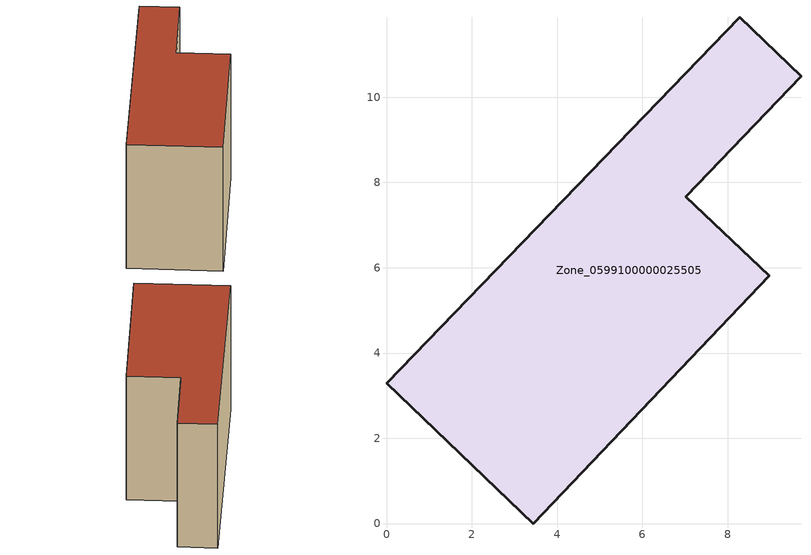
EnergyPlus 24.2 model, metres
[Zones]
Zone_0599100000025505
 floor ground (C_G): 0,3.29 8.28,11.87 9.72,10.49 7.02,7.66 8.97,5.81 3.44,0 z0
 wall outside (C_F): 3.44,0 8.97,5.81 7.02,7.66 9.72,10.49 8.28,11.87 0,3.29 3.44,0 z0:7.35
 roof outside (C_R): 8.28,11.87 0,3.29 3.44,0 8.97,5.81 7.02,7.66 9.72,10.49 z7.35
[BUILDING]
Pand.0599100000025505: North Axis=0; Terrain=City; Loads Convergence Tolerance Value=0.04; Temperature Convergence Tolerance Value=0.4; Solar Distribution=FullExterior; Maximum Number of Warmup Days=25; Minimum Number of Warmup Days=1
[Site:Location]
Rotterdam.The.Hague.AP_ZH_NLD Design_Conditions: Latitude=51.96; Longitude=4.45; Time Zone=1; Elevation=-4.5
[SITE:GROUNDTEMPERATURE:BUILDINGSURFACE]
18, 18, 18, 18, 18, 18, 18, 18, 18, 18, 18, 18
[MATERIAL] Thermal Absorptance=0.9; Solar Absorptance=0.7; Visible Absorptance=0.7
Name | Roughness | Thickness | Conductivity | Density | Specific Heat
G.TI.1946 | MediumSmooth | 0.15 | 1 | 540 | 1210
F.TI.1946 | Rough | 0.3 | 0.857143 | 1920 | 840
R.TI.1946 | MediumRough | 0.2 | 0.1 | 1500 | 1000
[CONSTRUCTION]
C_G: G.TI.1946
C_F: F.TI.1946
C_R: R.TI.1946
[ZONE]
Zone_0599100000025505: Type=1; Multiplier=1; Ceiling Height=Autocalculate; Volume=Autocalculate; Floor Area=autocalculate; Part of Total Floor Area=Yes
[ZONEINFILTRATION:DESIGNFLOWRATE]
Infil_Zone_0599100000025505: Zone or ZoneList or Space or SpaceList=Zone_0599100000025505; Schedule=AlwaysOn; Design Flow Rate Calculation Method=Flow/Area; Flow Rate per Floor Area=0.003; Constant Term Coefficient=1; Temperature Term Coefficient=0; Velocity Term Coefficient=0; Velocity Squared Term Coefficient=0
[HVACTEMPLATE:ZONE:IDEALLOADSAIRSYSTEM]
Zone_0599100000025505: Maximum Heating Supply Air Temperature=50; Minimum Cooling Supply Air Temperature=13; Maximum Heating Supply Air Humidity Ratio=0.0156; Minimum Cooling Supply Air Humidity Ratio=0.0077; Heating Limit=NoLimit; Cooling Limit=NoLimit; Dehumidification Control Type=ConstantSensibleHeatRatio; Cooling Sensible Heat Ratio=0.7; Dehumidification Setpoint=60; Humidification Control Type=None; Humidification Setpoint=30; Outdoor Air Method=None; Outdoor Air Flow Rate per Person=0.00944; Outdoor Air Flow Rate per Zone Floor Area=0; Outdoor Air Flow Rate per Zone=0; Demand Controlled Ventilation Type=None; Outdoor Air Economizer Type=NoEconomizer; Heat Recovery Type=None; Sensible Heat Recovery Effectiveness=0.7; Latent Heat Recovery Effectiveness=0.65
[ZONECONTROL:THERMOSTAT]
ThermostatControl_Zone_0599100000025505: Zone or ZoneList=Zone_0599100000025505; Control Type Schedule=DualSetpointControlType; Control 1=Thermostat_Zone_0599100000025505; Temperature Difference Between Cutout And Setpoint=0
[THERMOSTATSETPOINT:DUALSETPOINT]
Thermostat_Zone_0599100000025505: Heating Setpoint Temperature Schedule=HeatingSetpoint_Zone_0599100000025505; Cooling Setpoint Temperature Schedule=CoolingSetpoint_Zone_0599100000025505
[SCHEDULE:COMPACT]
HeatingSetpoint_Zone_0599100000025505: Through: 12/31, For: AllDays, Until: 24:00, 21
CoolingSetpoint_Zone_0599100000025505: Through: 12/31, For: AllDays, Until: 24:00, 24
DualSetpointControlType: Through: 12/31, For: AllDays, Until: 24:00, 4
AlwaysOn: Through: 12/31, For: AllDays, Until: 24:00, 1
